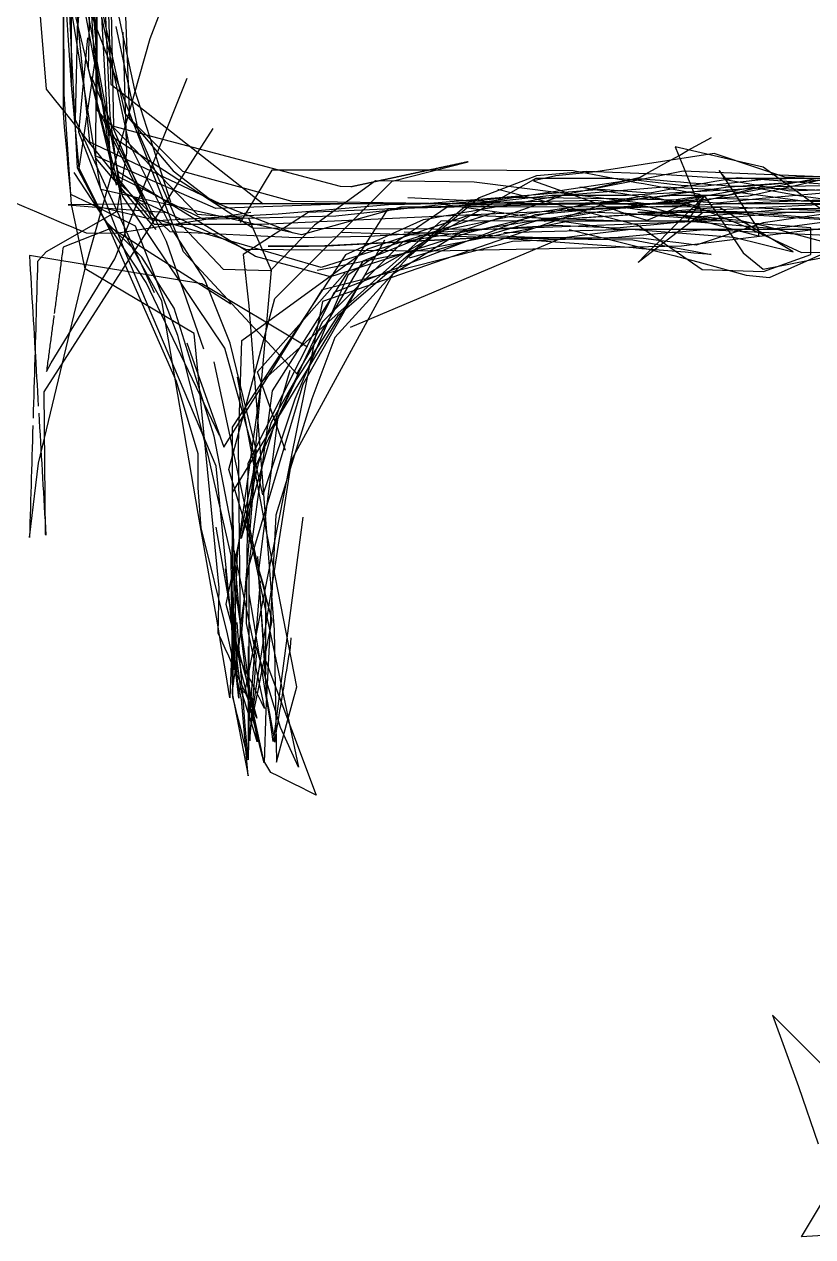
# Model space of a CAD drawing. Header units: metres. Extents: x 30 to 6769, y 117 to 5736.
# Drawn here: x 2815 to 3441, y 153 to 1116 of the extents above; entities that cross this region are included whole.
import ezdxf

# ---------------------------------------------------------------- set-up
doc = ezdxf.new("R2010")
doc.units = ezdxf.units.M
doc.layers.add('FLOOR_0', color=1, linetype='Continuous')
doc.layers.add('FLOOR_1', color=2, linetype='Continuous')

msp = doc.modelspace()

# ---------------------------------------------------------------- linework, layer by layer
at = {"layer": 'FLOOR_0', "color": 2}
for points in [[(2821.95, 797.02), (2821.78, 791.09), (2821.61, 785.16), (2821.43, 779.24), (2821.26, 773.31), (2821.08, 767.38), (2820.91, 761.45), (2820.74, 755.53), (2820.56, 749.6), (2820.39, 743.67), (2820.21, 737.75), (2820.04, 731.82), (2819.86, 725.89), (2819.69, 719.97), (2819.52, 714.04), (2819.34, 708.11), (2826.51, 767.32), (2864.4, 925.08), (2915.28, 1104.64), (2968.63, 1243.65)], [(2838.74, 884.58), (2838.56, 883.19), (2838.37, 881.8), (2838.19, 880.41), (2838, 879.02), (2837.82, 877.63), (2837.63, 876.24), (2837.45, 874.85), (2837.26, 873.46), (2837.08, 872.08), (2836.89, 870.69), (2836.71, 869.3), (2836.52, 867.91), (2836.34, 866.52), (2836.15, 865.13), (2835.96, 863.74), (2835.78, 862.35), (2835.59, 860.96), (2835.41, 859.57), (2835.22, 858.19), (2835.04, 856.8), (2834.85, 855.41), (2834.67, 854.02), (2834.48, 852.63), (2834.3, 851.24), (2834.11, 849.85), (2833.93, 848.46), (2833.74, 847.07), (2833.56, 845.68), (2833.37, 844.29), (2833.19, 842.91), (2833, 841.52), (2832.82, 840.13), (2836.59, 846.78), (2887.2, 929.56), (2944.46, 1073.11)], [(2826.65, 806.81), (2826.99, 801.11), (2827.32, 795.41), (2827.66, 789.71), (2827.99, 784.02), (2828.33, 778.32), (2828.66, 772.62), (2829, 766.93), (2829.33, 761.23), (2829.67, 755.53), (2830, 749.83), (2830.34, 744.14), (2830.67, 738.44), (2831.01, 732.74), (2831.34, 727.05), (2831.67, 721.35), (2832.01, 715.65), (2832.34, 709.95), (2831.9, 710.77), (2830.97, 823.75), (2965.09, 1033.09)]]:
    msp.add_lwpolyline(points, dxfattribs=at)
at = {"layer": 'FLOOR_0', "color": 7}
for points in [[(3457.76, 280.57), (3409.46, 328.81), (3419.77, 300.46), (3430.07, 272.12), (3445.78, 226.51)], [(3463.06, 154.5), (3432.52, 152.78), (3441.2, 167.24), (3449.87, 181.7)]]:
    msp.add_lwpolyline(points, dxfattribs=at)
at = {"layer": 'FLOOR_1', "color": 3}
for points in [[(3124.79, 1515.93), (3034.23, 1510.42), (2970.84, 1495.8), (2877.72, 1439.58), (2875.3, 1340.57), (2885.29, 1227.88), (2887.45, 1135.13), (2902.81, 1063.7), (2931.25, 974.74)], [(2852.77, 1068.81), (2852.77, 1242.42), (2853.86, 1301.53), (2855.73, 1323.98), (2857.6, 1346.42), (2859.47, 1368.87)], [(3447.88, 991.96), (3428.22, 990.32), (3408.55, 988.68), (3388.89, 987.04), (3377.07, 986.97), (3368.96, 987.65), (3360.85, 988.32), (3352.73, 989), (3344.62, 989.68), (3336.51, 990.35), (3328.4, 991.03), (3320.28, 991.71), (3312.17, 992.38), (3304.06, 993.06), (3166.95, 972.51), (3063.9, 883.99), (3031.22, 833.63), (2997.17, 761.31), (2975.24, 655.16), (2999.94, 564.62), (2997.15, 570.77), (2994.35, 576.92), (2991.56, 583.07), (2988.76, 589.23), (2985.97, 595.38), (2983.17, 601.53), (2980.38, 607.68), (2977.58, 613.84), (2974.79, 619.99), (2971.99, 626.14), (2969.2, 632.29), (2969.85, 668.26), (2950.09, 870.12), (2863.43, 921.68), (2852.77, 972.6), (2846.75, 1060.18), (2846.18, 1275.34)], [(4238.99, 594.24), (4175.09, 750.62), (4121.83, 875.01), (4079.23, 967.42), (3923.02, 974.52), (3788.11, 978.08), (3674.5, 978.08), (3651.43, 976.3), (3628.35, 974.52), (3605.27, 972.75), (3582.2, 970.97), (3559.12, 969.19), (3536.04, 967.42), (3528.94, 969.19), (3521.84, 970.97), (3514.74, 972.75), (3507.64, 974.52), (3500.54, 976.3), (3493.44, 978.08), (3323.03, 970.97), (3159.72, 963.86), (3003.51, 956.75), (2918.3, 956.75), (2868.6, 1074.04)], [(2970.32, 789.09), (2912.01, 910.79), (2854.86, 998.19)], [(3553.08, 968.11), (3425.21, 966.38), (3359.68, 967.08), (3347.11, 970.22), (3334.54, 973.37), (3321.97, 976.51), (3309.4, 979.66), (3200.41, 962.92), (3139.63, 950.22), (3083.99, 927.57), (3031.51, 837.78)], [(3450.97, 972.81), (3440.58, 972.26), (3430.18, 971.71), (3419.79, 971.17), (3409.4, 970.62), (3399, 970.07), (3388.61, 969.53), (3378.22, 968.98), (3367.82, 968.43), (3357.43, 967.88), (3347.04, 967.34), (3336.64, 966.79), (3328.47, 966.35), (3326.67, 966.24), (3324.87, 966.13), (3323.08, 966.02), (3321.28, 965.9), (3319.48, 965.79), (3317.68, 965.68), (3315.89, 965.57), (3314.09, 965.45), (3312.29, 965.34), (3310.49, 965.23), (3308.7, 965.12), (3306.9, 965), (3305.1, 964.89), (3303.3, 964.78), (3301.51, 964.67), (3299.71, 964.56), (3297.91, 964.44), (3296.11, 964.33), (3294.31, 964.22), (3292.52, 964.11), (3290.72, 963.99), (3288.92, 963.88), (3287.12, 963.77), (3285.33, 963.66), (3283.53, 963.54), (3281.73, 963.43), (3279.93, 963.32), (3278.14, 963.21), (3276.34, 963.09), (3274.54, 962.98), (3272.74, 962.87), (3270.95, 962.76), (3269.15, 962.64), (3267.35, 962.53), (3265.55, 962.42), (3263.75, 962.31), (3261.96, 962.19), (3260.16, 962.08), (3258.36, 961.97), (3256.56, 961.86), (3254.77, 961.75), (3252.97, 961.63), (3251.17, 961.52), (3249.37, 961.41), (3247.58, 961.3), (3245.78, 961.18), (3243.98, 961.07), (3242.18, 960.96), (3240.39, 960.85), (3238.59, 960.73), (3236.79, 960.62), (3234.99, 960.51), (3233.19, 960.4), (3231.4, 960.28), (3229.6, 960.17), (3227.8, 960.06), (3226, 959.95), (3224.21, 959.83), (3222.41, 959.72), (3120.9, 930.14)], [(3195.98, 950.4), (3297, 952.96), (3378.66, 946.71), (3425.99, 934.96), (3411.33, 943.76), (3396.68, 952.55), (3382.02, 961.35), (3367.37, 970.15), (3317.22, 966.23), (3325.46, 965.48), (3333.7, 964.73), (3341.94, 963.98), (3350.19, 963.23), (3358.43, 962.48), (3366.67, 961.73), (3374.91, 960.98), (3383.16, 960.23), (3403.32, 955.85), (3458.21, 940.87)], [(3022.69, 777.33), (3000.49, 839.75), (3070.09, 918.52)], [(3036.33, 724.4), (3012.89, 546.17), (3010.45, 563.34), (3007.12, 583.36), (3003.78, 603.38), (3000.45, 623.4), (2997.11, 643.43), (2993.78, 663.45)], [(3000.32, 693.03), (3007.49, 581.11), (3014.06, 545.63), (3014.65, 549.2), (3015.25, 552.78), (3015.84, 556.36), (3016.44, 559.93), (3017.03, 563.51), (3017.63, 567.08), (3018.23, 570.66), (3018.82, 574.23), (3019.42, 577.81), (3020.01, 581.38), (3020.61, 584.96), (3021.2, 588.53), (3021.8, 592.11), (3022.39, 595.68), (3022.99, 599.26), (3023.59, 602.84), (3024.18, 606.41), (3024.78, 609.99), (3025.37, 613.56), (3025.97, 617.14), (3026.56, 620.71), (3027.14, 628.4)], [(3002.6, 673.87), (2993.61, 560.71), (2993.07, 532.41), (2991.33, 539.38), (2989.58, 546.36), (2987.84, 553.34), (2986.1, 560.31), (2984.35, 567.29), (2982.61, 574.27), (2980.87, 581.24), (2980.2, 625.47)]]:
    msp.add_lwpolyline(points, dxfattribs=at)
at = {"layer": 'FLOOR_1', "color": 5}
for points in [[(3072.82, 1509.41), (2911.43, 1497.98), (2905.86, 1458.95), (2900.29, 1419.92), (2885.82, 1320.07), (2884.62, 1315.27), (2883.42, 1310.46), (2882.22, 1305.66), (2881.02, 1300.85), (2879.82, 1296.05), (2878.62, 1291.25), (2877.42, 1286.44), (2876.22, 1281.64), (2875.02, 1276.83), (2873.82, 1272.03), (2871.88, 1263.25), (2867.45, 1241.1), (2863.02, 1218.95), (2858.59, 1196.8), (2854.17, 1174.64), (2879.28, 1040.82), (2910.46, 978.43), (2927.97, 943.41), (2957.5, 858)], [(3507.55, 986.51), (3423.14, 983.18), (3373.47, 991.96), (3367.04, 999.78), (3374.77, 988.17), (3382.51, 976.57), (3390.24, 964.96), (3397.98, 953.35), (3398.44, 947.39), (3387.45, 950.32), (3376.47, 953.25), (3365.49, 956.18), (3354.5, 959.11), (3343.52, 962.04), (3332.53, 964.97), (3321.55, 967.91), (3310.57, 970.84), (3268.85, 975.87), (3104.45, 972.27), (3016.81, 964.96), (2920.79, 959.67), (2874.02, 970.83), (2858.78, 1001.33), (2872.89, 1095.6), (2858.03, 1255.96)], [(2893.01, 1189.6), (2898.73, 1041.18), (2940.76, 999.13), (3027.68, 975.29), (3172.88, 973.09), (3274.34, 973.09), (3343.54, 973.09), (3389.02, 954.64), (3432.46, 934.58), (3535.9, 934.9)], [(3587.1, 978.37), (3401.7, 985.66), (3293.16, 979.8), (3234.14, 979.8), (3151.09, 970.63), (3072.26, 916.43), (3030.07, 818), (3004.67, 742.13), (3000.52, 760.8), (2996.38, 779.47), (2974.57, 858.58), (2893.19, 979.62), (2858.02, 1167.09)], [(2872.89, 1050.26), (2911.64, 971.68)], [(3260.85, 984.05), (3304.37, 994.48), (3310.65, 997.97), (3316.94, 1001.46), (3323.22, 1004.96), (3329.5, 1008.45), (3335.78, 1011.94), (3342.07, 1015.43), (3348.35, 1018.92), (3354.63, 1022.42), (3360.92, 1025.91)], [(3445.1, 993.44), (3373.91, 979.8), (3330.55, 979.8), (3259.37, 972.68), (3167.08, 950.01), (3058.34, 915.17), (3028.53, 923.3), (2998.72, 931.44), (2889.19, 998.81)], [(3145.99, 973.09), (3286.56, 952.96), (3357.42, 952.96), (3371, 952.96), (3384.58, 952.96), (3398.15, 952.96), (3411.73, 952.96), (3425.3, 952.96), (3538.44, 952.96)], [(2992.88, 621.62), (2992.94, 531.57), (2991.68, 546.65), (2990.43, 561.74), (2989.17, 576.82), (2987.92, 591.9), (2984.28, 640.75)]]:
    msp.add_lwpolyline(points, dxfattribs=at)
at = {"layer": 'FLOOR_1', "color": 4}
for points in [[(3026.15, 840.76), (2987.49, 707.26), (2994.5, 737.62), (3001.5, 767.98), (3011.52, 799.81), (3032.82, 837.09), (2941.51, 935.08), (2866.19, 1129.53), (2866.19, 1292.9), (2920.11, 1489.84)], [(2920.06, 952.74), (2872.09, 1009.55), (2872.89, 1178.32), (2873.35, 1276.3), (2874.36, 1264.07), (2875.38, 1251.84), (2876.4, 1239.61), (2877.42, 1227.38), (2878.44, 1215.14), (2879.46, 1202.91), (2883.93, 1068.24), (3004.88, 973.09)], [(3465.95, 993.22), (3436.33, 993.22), (3404.77, 992.71), (3353.95, 987.06), (3336.81, 987.87), (3323.26, 989.38), (3309.71, 990.89), (3296.16, 992.39), (3281.93, 993.22), (3266.85, 993.22), (3251.78, 993.22), (3236.7, 993.22), (3221.6, 993.21), (3085.46, 916.35), (2980.2, 744.04), (2983.95, 597.12), (2985.64, 580.64), (2983.89, 594.62), (2982.14, 608.61), (2980.39, 622.6), (2979.6, 693.85), (2975.07, 713.49), (2970.54, 733.13), (2966.01, 752.78), (2961.48, 772.42), (2937.16, 868.62), (2903.61, 955.57), (2867.72, 973.09), (2852.1, 980.51), (2851.12, 991.27), (2850.14, 1002.04), (2849.17, 1012.8), (2848.19, 1023.56), (2847.21, 1034.33), (2846.23, 1045.09), (2846.51, 1221.83)], [(2918.72, 902.45), (2855.91, 1040.02), (2859.48, 1201.46)], [(4037.75, 940.32), (3851.34, 921.79), (3758.91, 919.41), (3658.09, 940.87), (3611.97, 950.75), (3556.43, 959.67), (3448.18, 953.31), (3337.25, 939.69), (3140.09, 935.6), (2991.11, 936.81), (2891.34, 983.15), (2866.19, 1080.73), (2867.45, 1140.67), (2870.49, 1092.04), (2882.03, 1028.47), (2996.61, 954.14), (3186.33, 952.96), (3367.72, 959.87), (3342.64, 963.21), (3317.55, 966.56), (3292.46, 969.91), (3246.37, 968.42)], [(3507.18, 993.61), (3422.89, 993.22), (3396.4, 993.22), (3369.92, 993.22), (3317.07, 996.72), (3261.79, 998.81), (3221.95, 995.49), (3176.6, 978.04), (3119.45, 930.39), (3061.91, 867.13), (3043.45, 818.35), (3015.03, 726.04), (3007.02, 570.9), (3005.64, 529.08), (3003.12, 539.16), (3000.6, 549.23), (2998.08, 559.31), (2995.57, 569.39), (2993.05, 579.46), (2990.53, 589.54), (2988.01, 599.62), (2967.7, 716.41)], [(3237.49, 973.09), (3340.41, 973.39), (3335.74, 974.11), (3331.07, 974.83), (3326.4, 975.55), (3321.73, 976.27), (3317.06, 976.98), (3312.4, 977.7), (3307.73, 978.42), (3303.06, 979.14), (3298.39, 979.86), (3293.72, 980.58), (3289.05, 981.3), (3284.39, 982.01), (3279.72, 982.73), (3275.05, 983.45), (3270.38, 984.17), (3265.71, 984.89), (3261.04, 985.61), (3256.38, 986.33)], [(3532.92, 972.05), (3364.92, 977.41), (3221.09, 964.5), (3061.32, 902.7), (2992.79, 767.04), (2991.36, 639.94), (3006.04, 572.47), (3003.64, 577.27), (3001.24, 582.07), (2998.84, 586.87), (2996.44, 591.67), (2994.04, 596.47), (2991.65, 601.27), (2989.25, 606.07), (2986.85, 610.87), (2984.45, 615.67), (2982.05, 620.47), (2980.2, 701.02)]]:
    msp.add_lwpolyline(points, dxfattribs=at)
at = {"layer": 'FLOOR_1', "color": 1}
for points in [[(2939.57, 1485.15), (2913.13, 1306.63), (2897.99, 1227.86), (2884.26, 1167.8), (2877.51, 1123.93), (2895.09, 1045.01), (2933.32, 999.36), (2965.37, 974.69), (3028.79, 950.03)], [(3508.04, 966.38), (3411.45, 953.35), (3386.64, 955.42), (3361.83, 957.49), (3337.03, 959.56), (3146.06, 959.46), (3003.4, 831.47), (2984.29, 696.28), (2980.2, 584.37), (2992.89, 518.77), (2991.62, 533.98), (2990.35, 549.2), (2989.09, 564.41), (2987.82, 579.62), (2976.68, 631.56), (2955.62, 715.84), (2953.37, 747.72), (2953.37, 774.56), (2936.16, 832.11), (2883.16, 952.55), (2875.05, 968.77), (2866.95, 984.99), (2858.84, 1001.21), (2852.77, 1067.55), (2840.53, 1250.84)], [(3553.27, 963.73), (3369.27, 970.85), (3114.17, 970.59), (3035.43, 948.62), (2876, 984.61), (2846.07, 1167.83)], [(3007.02, 609.98), (3047.12, 503.48), (3041.11, 506.48), (3035.1, 509.49), (3029.09, 512.49), (3023.08, 515.5), (3017.07, 518.51), (3011.06, 521.51), (3005.48, 530.75), (3000.76, 552.8), (2996.03, 574.84), (2991.31, 596.88), (2987.74, 629.16), (2999.54, 776.66), (2978.77, 862.58), (2968.73, 887.7), (2958.69, 912.81), (2932.81, 952.58), (2898.23, 1022.04), (2875.26, 1128.98)], [(3462.84, 958.12), (3401.95, 1002.42), (3332.21, 1018.58), (3339.27, 1000.91), (3346.34, 983.23), (3353.41, 965.56), (3302.68, 926.69), (3308.4, 932.42), (3314.13, 938.15), (3319.85, 943.88), (3325.58, 949.6), (3331.3, 955.33), (3337.03, 961.06), (3342.75, 966.79), (3348.48, 972.51), (3354.2, 978.24), (3351.7, 980.57), (3346.11, 981.61), (3340.52, 982.66), (3334.94, 983.71), (3329.35, 984.76), (3323.76, 985.8), (3318.18, 986.85), (3312.59, 987.9), (3307, 988.95), (3301.42, 990), (3295.83, 991.04), (3290.24, 992.09), (3284.66, 993.14), (3279.07, 994.19), (3273.49, 995.24), (3267.9, 996.28), (3262.31, 997.33), (3256.73, 998.38), (3251.14, 999.43), (3145.81, 999.93), (3011.68, 999.93), (2986.57, 958.28)], [(3512.97, 984.1), (3381.9, 993.77), (3363.69, 991.01), (3350.75, 988.65), (3337.81, 986.3), (3324.87, 983.94), (3311.93, 981.59), (3273.03, 984.65), (3134.1, 973.09), (3073.15, 973.09), (2967.42, 969.58), (2872.89, 1010.82)], [(2995.16, 966.38), (2888.16, 949.53), (2864.52, 949.82), (2854.65, 954.02), (2844.79, 958.22), (2834.92, 962.42), (2825.05, 966.62), (2815.19, 970.82), (2805.32, 975.02)], [(3247.93, 952.9), (3331.06, 932.25), (3350.23, 927.02), (3369.41, 921.79), (3388.58, 916.56), (3407.2, 914.7), (3424.32, 922.31), (3441.43, 929.92), (3458.54, 937.53)]]:
    msp.add_lwpolyline(points, dxfattribs=at)
at = {"layer": 'FLOOR_1', "color": 6}
for points in [[(2981.24, 655.18), (2978.47, 580.88), (2975.16, 600.73), (2971.85, 620.58), (2968.55, 640.43), (2953.37, 727.11), (2924.5, 896.25), (2895.7, 948.12), (2883.35, 1043.34), (2874.66, 1241.85), (2866.19, 1311.76), (2866.19, 1450.04)], [(2872.89, 1190.28), (2879.6, 1064.08), (2884.08, 997.69), (2891.43, 994.01), (2898.78, 990.34), (2906.13, 986.66), (2913.48, 982.98), (2920.82, 979.31), (2928.17, 975.63), (2935.52, 971.96), (2942.87, 968.28), (2950.22, 964.61), (2957.56, 960.93), (3062.65, 963.69), (3200.2, 978.46), (3286.53, 977.33), (3332.54, 976.41), (3365.43, 974.06), (3401.26, 977.64), (3485.87, 985.06)], [(3273.22, 972.06), (3052.11, 895.68), (3025.97, 766.83), (2990.08, 584.81), (2985.09, 588.69), (2983.01, 609.49), (2980.93, 630.29), (2967.48, 764.86), (2895.86, 933.7), (2858.61, 1030.23), (2865.61, 1105)], [(3441.74, 994.8), (3420.09, 994.14), (3416.92, 995.19), (3413.75, 996.25), (3410.58, 997.31), (3407.41, 998.36), (3404.24, 999.42), (3401.07, 1000.48), (3397.9, 1001.53), (3394.73, 1002.59), (3391.56, 1003.65), (3388.4, 1004.7), (3385.23, 1005.76), (3382.06, 1006.82), (3378.89, 1007.88), (3375.72, 1008.93), (3372.55, 1009.99), (3369.38, 1011.05), (3366.21, 1012.1), (3363.04, 1013.16), (3269.25, 998.66), (3237.25, 995.46), (3219.64, 991.54), (3235.24, 985.96), (3250.84, 980.39), (3266.44, 974.81), (3282.04, 969.24), (3297.64, 963.67), (3310.03, 960.19), (3314.32, 962.03), (3318.6, 963.87), (3322.89, 965.71), (3327.17, 967.54), (3331.46, 969.38), (3335.74, 971.22), (3340.03, 973.06), (3344.31, 974.89), (3348.6, 976.73), (3352.88, 978.57), (3352.28, 979.27), (3341.67, 977.63), (3331.05, 976), (3320.44, 974.37), (3309.83, 972.73), (3299.21, 971.1), (3288.6, 969.47), (3277.99, 967.83), (3228.24, 959.26)], [(3605.85, 993.22), (3451.54, 991.92), (3406.93, 988.73), (3372.45, 986.05), (3361.17, 984.55), (3349.9, 983.05), (3338.62, 981.54), (3327.34, 980.04), (3316.07, 978.53), (3304.79, 977.03), (3293.51, 975.52), (3282.24, 974.02), (3218.69, 973.09), (3119.71, 977.84)], [(2912.27, 973.09), (2849.97, 972.28), (2869.2, 970.8), (2888.42, 969.32), (2907.65, 967.84), (2929.56, 966.38)], [(3521.54, 975.35), (3402.18, 958.12), (3348.92, 940.4), (3334.98, 942.14), (3321.04, 943.89), (3307.09, 945.63), (3242.63, 946.25), (3074, 874.97)], [(2980.2, 665.2), (2980.44, 585.61), (2980.87, 588.63), (2981.3, 591.65), (2981.73, 594.67), (2982.16, 597.68), (2982.59, 600.7), (2983.02, 603.72), (2983.46, 606.74), (2983.89, 609.76), (2984.32, 612.78), (2984.75, 615.8), (2985.18, 618.82), (2985.61, 621.84), (2986.04, 624.86), (2986.47, 627.88), (2986.86, 631.39), (2985.32, 782.47), (2987.89, 864.54), (3087.98, 937.32), (3168.39, 964.11), (3289.57, 959.67)], [(3450.35, 961.54), (3434.14, 962.7), (3417.94, 963.86), (3401.73, 965.01), (3385.52, 966.17), (3379.1, 966.38), (3374.84, 966.38), (3370.57, 966.38), (3366.31, 966.38), (3362.05, 966.38), (3357.79, 966.38), (3353.53, 966.38), (3349.27, 966.38), (3345.01, 966.38), (3340.75, 966.38), (3336.49, 966.38), (3332.23, 966.38), (3327.97, 966.38), (3323.7, 966.38), (3319.44, 966.38), (3315.18, 966.38), (3310.92, 966.38), (3306.66, 966.38), (3302.4, 966.38)], [(3101.35, 944.34), (3036.32, 829.73), (2993.61, 685.99), (2993.61, 557.28), (2994.36, 546.77), (2995.4, 560.26), (2996.44, 573.75), (2997.48, 587.24), (2998.51, 600.73), (2999.55, 614.21), (2981.81, 698.24)], [(3116.9, 950.86), (3231.47, 946.25)]]:
    msp.add_lwpolyline(points, dxfattribs=at)
at = {"layer": 'FLOOR_1', "color": 2}
for points in [[(3189.07, 966.38), (3050.99, 922.72), (2914.74, 962.28), (2832.85, 1064.14), (2819.24, 1228.16), (2819.24, 1233.35), (2819.24, 1238.54), (2819.24, 1243.73), (2819.24, 1248.91), (2819.24, 1254.1), (2819.24, 1259.29), (2819.24, 1264.48), (2819.24, 1269.67), (2819.24, 1274.86), (2821.24, 1283.7), (2823.31, 1292.67), (2825.38, 1301.64), (2827.45, 1310.61), (2829.52, 1319.58), (2831.58, 1328.55), (2833.65, 1337.52), (2835.72, 1346.49), (2837.79, 1355.46), (2839.36, 1409.29)], [(3520.41, 967.35), (3431.88, 979.33), (3393.7, 986.09), (3389.36, 985.3), (3385.03, 984.52), (3380.69, 983.73), (3376.36, 982.94), (3372.02, 982.15), (3367.69, 981.36), (3363.35, 980.57), (3359.02, 979.78), (3354.68, 979), (3350.35, 978.21), (3346.01, 977.42), (3341.68, 976.63), (3337.34, 975.84), (3333.01, 975.05), (3328.67, 974.26), (3324.33, 973.48), (3261.95, 973.09), (3103.86, 969.26), (3012.07, 824.77), (2986.85, 638.22), (2985.83, 650.51), (2984.8, 662.81), (2983.78, 675.1), (2982.76, 687.39), (2981.73, 699.68), (2980.71, 711.97), (2965.92, 788.66), (2934.35, 890.38), (2908.47, 930.78), (2879.24, 960.04), (2857.5, 1001.54), (2852.77, 1095.64), (2846.19, 1239.15)], [(2893.39, 1109.42), (2896.43, 1013.73), (2888.65, 967.04), (2832.5, 935.02), (2825.79, 927.41), (2825.61, 921.48), (2825.44, 915.56), (2825.27, 909.63), (2825.09, 903.7), (2824.92, 897.78), (2824.74, 891.85), (2824.57, 885.92), (2824.39, 879.99), (2824.22, 874.07), (2824.05, 868.14), (2823.87, 862.21), (2823.7, 856.29), (2823.52, 850.36), (2823.35, 844.43), (2823.17, 838.51), (2823, 832.58), (2822.83, 826.65), (2822.65, 820.72), (2822.48, 814.8), (2822.3, 808.87), (2822.13, 802.94)], [(3471.89, 987.98), (3399.5, 986.51), (3356.17, 975.46), (3331.08, 973.09), (3309.06, 973.09), (3172.51, 990.52), (3094.24, 991.4), (3045.74, 956.21), (3010.49, 920.07), (2973.47, 921.11), (2936.43, 960.35), (2906.55, 1028.51), (2888.15, 1114.08)], [(3479.9, 993.22), (3338.59, 999.18), (3305.34, 992.53), (3272.08, 985.87), (3241.27, 979.72), (3235.81, 978.75), (3230.34, 977.79), (3224.88, 976.82), (3219.42, 975.86), (3213.95, 974.89), (3208.49, 973.93), (3203.03, 972.97), (3197.56, 972), (3192.1, 971.04), (3186.64, 970.07), (3181.17, 969.11), (3175.71, 968.14), (3170.25, 967.18), (3164.78, 966.21), (3159.32, 965.25), (3153.86, 964.28), (3148.39, 963.32), (3142.93, 962.36), (3137.47, 961.39), (3132, 960.43), (3070.37, 932.66), (2980.2, 795.87), (2980.2, 747.29), (2980.2, 684.16), (3000.15, 545.89), (2998.19, 552.25), (2987.25, 587.83), (2975.02, 683.3)], [(3480.1, 975.12), (3431.49, 975.51), (3409.71, 978.42), (3387.93, 981.33), (3366.16, 984.23), (3323.39, 986.51), (3242.79, 979.77), (3203.46, 965.89), (3164.13, 952), (3107.94, 917.2), (3027.51, 769.73), (3000.04, 595.44), (2999.04, 588.39), (2998.03, 581.34), (2997.03, 574.29), (2996.02, 567.25), (2995.01, 560.2), (2994.01, 553.15), (2995.29, 558.8), (2998.07, 572.7), (3000.85, 586.59), (3003.63, 600.49), (3006.41, 614.39), (3009.18, 628.28), (3011.96, 642.18), (3000.92, 685.21), (2966.11, 847.63)], [(3191.43, 984.95), (3302.16, 956.54), (3353.55, 920.94), (3402.21, 919.41), (3439.84, 932.97), (3439.83, 954), (3289.68, 965.66)], [(4080.06, 875.57), (4060.78, 949.69), (4037.54, 956.02), (4014.31, 962.36), (3987.82, 966.38), (3955.68, 966.38), (3923.54, 966.38), (3751.99, 972.57), (3584.97, 973.09), (3440.27, 973.09), (3364.92, 973.09)], [(2979.17, 893.43), (2884.4, 953.93), (2845.96, 938.75), (2845.78, 937.36), (2845.59, 935.97), (2845.41, 934.58), (2845.22, 933.19), (2845.04, 931.8), (2844.85, 930.42), (2844.67, 929.03), (2844.48, 927.64), (2844.3, 926.25), (2844.11, 924.86), (2843.92, 923.47), (2843.74, 922.08), (2843.55, 920.69), (2843.37, 919.3), (2843.18, 917.91), (2843, 916.53), (2842.81, 915.14), (2842.63, 913.75), (2842.44, 912.36), (2842.26, 910.97), (2842.07, 909.58), (2841.89, 908.19), (2841.7, 906.8), (2841.52, 905.41), (2841.33, 904.02), (2841.15, 902.63), (2840.96, 901.25), (2840.78, 899.86), (2840.59, 898.47), (2840.41, 897.08), (2840.22, 895.69), (2840.04, 894.3), (2839.85, 892.91), (2839.67, 891.52), (2839.48, 890.13), (2839.3, 888.74), (2839.11, 887.36), (2838.93, 885.97)], [(3040.05, 859.46), (2956.18, 909.69), (2819.28, 932.14), (2819.62, 926.45), (2819.95, 920.75), (2820.29, 915.05), (2820.62, 909.35), (2820.96, 903.66), (2821.29, 897.96), (2821.63, 892.26), (2821.96, 886.57), (2822.3, 880.87), (2822.63, 875.17), (2822.97, 869.47), (2823.3, 863.78), (2823.64, 858.08), (2823.97, 852.38), (2824.31, 846.69), (2824.64, 840.99), (2824.98, 835.29), (2825.31, 829.59), (2825.65, 823.9), (2825.98, 818.2), (2826.32, 812.5)]]:
    msp.add_lwpolyline(points, dxfattribs=at)
at = {"layer": 'FLOOR_1', "color": 7}
for points in [[(2872.89, 1342.93), (2868.07, 1293.81), (2861.78, 1309.55), (2865.8, 1271.05), (2872.89, 1143.87), (2872.89, 1047.47), (2952.6, 964.89), (2993.34, 961.76), (3011.23, 920.53), (2993.13, 715.54), (3032.9, 525.66), (3018.81, 557.38), (2997.89, 626.57)], [(3136.86, 973.09), (2970.88, 973.09), (2867.18, 1022.3), (2857.87, 1115.43), (2868.45, 1259.6)], [(3442.48, 966.38), (3422.86, 966.38), (3367.85, 961.55), (3339.14, 958.77), (3325.83, 957.56), (3312.51, 956.35), (3299.19, 955.14), (3285.88, 953.93), (3236.92, 955.92), (3088.81, 947.26), (3030.88, 946.25), (2931.01, 950.88), (2885.99, 994.16), (2872.89, 1082.92), (2866.19, 1250.86)], [(3515.95, 969.24), (3424.85, 969.35), (3351.63, 962.96), (3263.75, 966.58), (3115.81, 943.1), (3051.79, 879.23), (3016.48, 803.69), (3001.04, 679.79), (3007.02, 599.41), (3007.02, 607.56), (3007.02, 615.72), (3007.02, 623.88), (3007.02, 632.03), (3007.02, 640.19), (3007.02, 648.34), (3007.02, 656.5), (3006.21, 667.07), (2977.58, 762.13), (3014.17, 897.94), (3107.34, 991.19), (3167.81, 1006.6), (3167.34, 1006.51), (3166.88, 1006.41), (3166.42, 1006.31), (3165.96, 1006.21), (3165.5, 1006.11), (3165.04, 1006.01), (3164.57, 1005.91), (3164.11, 1005.81), (3163.65, 1005.71), (3163.19, 1005.61), (3162.73, 1005.52), (3162.26, 1005.42), (3161.8, 1005.32), (3161.34, 1005.22), (3160.88, 1005.12), (3160.42, 1005.02), (3159.96, 1004.92), (3159.49, 1004.82), (3159.03, 1004.72), (3158.57, 1004.62), (3158.11, 1004.53), (3157.65, 1004.43), (3157.19, 1004.33), (3156.72, 1004.23), (3156.26, 1004.13), (3155.8, 1004.03), (3155.34, 1003.93), (3154.88, 1003.83), (3154.42, 1003.73), (3153.95, 1003.63), (3153.49, 1003.54), (3153.03, 1003.44), (3152.57, 1003.34), (3152.11, 1003.24), (3151.64, 1003.14), (3151.18, 1003.04), (3150.72, 1002.94), (3150.26, 1002.84), (3149.8, 1002.74), (3149.34, 1002.65), (3148.87, 1002.55), (3148.41, 1002.45), (3147.95, 1002.35), (3147.49, 1002.25), (3147.03, 1002.15), (3146.57, 1002.05), (3146.1, 1001.95), (3145.64, 1001.85), (3145.18, 1001.75), (3144.72, 1001.66), (3144.26, 1001.56), (3143.8, 1001.46), (3143.33, 1001.36), (3142.87, 1001.26), (3142.41, 1001.16), (3141.95, 1001.06), (3141.49, 1000.96), (3141.03, 1000.86), (3140.56, 1000.76), (3140.1, 1000.67), (3139.64, 1000.57), (3139.18, 1000.47), (3138.72, 1000.37), (3138.25, 1000.27), (3137.79, 1000.17), (3137.33, 1000.07), (3136.87, 999.97), (3136.41, 999.87), (3135.95, 999.77), (3135.48, 999.68), (3135.02, 999.58), (3134.56, 999.48), (3134.1, 999.38), (3133.64, 999.28), (3133.18, 999.18), (3132.71, 999.08), (3132.25, 998.98), (3131.79, 998.88), (3131.33, 998.78), (3130.87, 998.69), (3130.41, 998.59), (3129.94, 998.49), (3129.48, 998.39), (3129.02, 998.29), (3128.56, 998.19), (3128.1, 998.09), (3127.64, 997.99), (3127.17, 997.89), (3126.71, 997.79), (3126.25, 997.7), (3125.79, 997.6), (3125.33, 997.5), (3124.86, 997.4), (3124.4, 997.3), (3123.94, 997.2), (3123.48, 997.1), (3123.02, 997), (3122.56, 996.9), (3122.09, 996.8), (3121.63, 996.71), (3121.17, 996.61), (3120.71, 996.51), (3120.25, 996.41), (3119.79, 996.31), (3119.32, 996.21), (3118.86, 996.11), (3118.4, 996.01), (3117.94, 995.91), (3117.48, 995.81), (3117.02, 995.72), (3116.55, 995.62), (3116.09, 995.52), (3115.63, 995.42), (3115.17, 995.32), (3114.71, 995.22), (3114.24, 995.12), (3113.78, 995.02), (3113.32, 994.92), (3112.86, 994.82), (3112.4, 994.73), (3111.94, 994.63), (3111.47, 994.53), (3111.01, 994.43), (3110.55, 994.33), (3110.09, 994.23), (3109.63, 994.13), (3109.17, 994.03), (3108.7, 993.93), (3108.24, 993.83), (3107.78, 993.74), (3107.32, 993.64), (3106.86, 993.54), (3106.4, 993.44), (3105.93, 993.34), (3105.47, 993.24), (3105.01, 993.14), (3104.55, 993.04), (3104.09, 992.94), (3103.63, 992.84), (3103.16, 992.75), (3102.7, 992.65), (3102.24, 992.55), (3101.78, 992.45), (3101.32, 992.35), (3100.85, 992.25), (3100.39, 992.15), (3099.93, 992.05), (3099.47, 991.95), (3099.01, 991.86), (3098.55, 991.76), (3098.08, 991.66), (3097.62, 991.56), (3097.16, 991.46), (3096.7, 991.36), (3096.24, 991.26), (3095.78, 991.16), (3095.31, 991.06), (3094.85, 990.96), (3094.39, 990.87), (3093.93, 990.77), (3093.47, 990.67), (3093.01, 990.57), (3092.54, 990.47), (3092.08, 990.37), (3091.62, 990.27), (3091.16, 990.17), (3090.7, 990.07), (3090.24, 989.97), (3089.77, 989.88), (3089.31, 989.78), (3088.85, 989.68), (3088.39, 989.58), (3087.93, 989.48), (3087.46, 989.38), (3087, 989.28), (3086.54, 989.18), (3086.08, 989.08), (3085.62, 988.98), (3085.16, 988.89), (3084.69, 988.79), (3084.23, 988.69), (3083.77, 988.59), (3083.31, 988.49), (3082.85, 988.39), (3082.39, 988.29), (3081.92, 988.19), (3081.46, 988.09), (3081, 987.99), (3080.54, 987.9), (3080.08, 987.8), (3079.62, 987.7), (3079.15, 987.6), (3078.69, 987.5), (3078.23, 987.4), (3077.77, 987.3), (3077.31, 987.2), (3076.84, 987.1), (3076.38, 987), (3075.92, 986.91), (3075.46, 986.81), (3075, 986.71), (3074.54, 986.61), (3066.26, 987.07), (2886.31, 1034.68), (2884.18, 1139.12)], [(2888.52, 988.06), (2853, 1135.4)], [(3782.21, 1001.78), (3652.38, 999.93), (3616.86, 999.93), (3581.34, 999.93), (3475.81, 998.23), (3390.59, 979.39), (3379.12, 978.5), (3367.65, 977.62), (3356.18, 976.74), (3344.72, 975.86), (3333.25, 974.97), (3321.78, 974.09), (3310.32, 973.21)], [(3310.11, 973.09), (3198.8, 973.09), (3040.68, 966.41), (2989.14, 932.86), (2993.61, 892.16), (3001.54, 789.68), (3013.73, 634.89), (3015.44, 529.82), (3023.57, 559.62), (3031.69, 589.43), (3006.36, 719.78), (2984.4, 835.63)], [(3180.95, 946.25), (3055.77, 939.54), (3027.04, 939.54), (3008.96, 939.54), (3015.37, 939.54), (3021.77, 939.54), (3028.17, 939.54), (3034.57, 939.54), (3040.97, 939.54), (3048.83, 939.81), (3171.77, 946.25), (3246.14, 946.8), (3270.53, 949.85), (3294.91, 952.9), (3433.09, 952.96), (3494.96, 952.96), (3515.08, 952.96), (3527.62, 957.81), (3539.5, 963.09), (3551.37, 968.37), (3563.25, 973.65), (3575.12, 978.93), (3657.46, 973.09)], [(3047.92, 920.56), (3248.14, 959.67), (3283.69, 959.67), (3313.18, 959.67), (3342.38, 959.72), (3344.98, 963.62), (3347.58, 967.52), (3350.18, 971.43), (3352.78, 975.33), (3355.38, 979.24), (3364.86, 966.15), (3375.49, 950.19), (3386.13, 934.23), (3402.18, 921.27), (3517.16, 943.71)], [(3526.27, 955.36), (3362.96, 966.38)], [(2944.26, 862.74), (2973.57, 779.97), (3052.04, 905.03), (3203.06, 943.67), (3286.98, 946.71), (3295.49, 947.48), (3304.01, 948.26), (3312.52, 949.03), (3321.04, 949.81), (3329.55, 950.58), (3338.07, 951.35), (3346.58, 952.13), (3355.1, 952.9), (3498.18, 946.25)], [(3192.19, 946.25), (3298.47, 944.47), (3315.6, 941.36), (3332.73, 938.24), (3349.87, 935.13), (3360.65, 932.99), (3353.78, 933.56), (3346.9, 934.13), (3340.03, 934.7), (3333.15, 935.28), (3326.28, 935.85), (3319.41, 936.42), (3312.53, 937), (3305.66, 937.57), (3298.78, 938.14), (3291.91, 938.72), (3285.04, 939.29), (3189.08, 946.25), (3067.4, 950.52)]]:
    msp.add_lwpolyline(points, dxfattribs=at)

doc.saveas('drawing.dxf')
